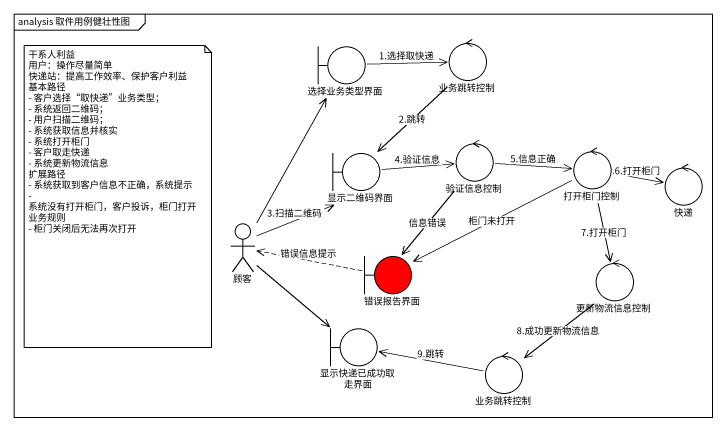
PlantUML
@startuml
mainframe analysis 取件用例健壮性图
boundary 选择业务类型界面
control 业务跳转控制
boundary 显示二维码界面
control 验证信息控制
control 打开柜门控制
control 快递
actor 顾客
boundary 错误报告界面 #FF0000
control 更新物流信息控制
boundary 显示快递已成功取走界面
control "业务跳转控制" as 业务跳转控制_2
选择业务类型界面 -right-> 业务跳转控制 : 1.选择取快递
业务跳转控制 --> 显示二维码界面 : 2.跳转
显示二维码界面 -right-> 验证信息控制 : 4.验证信息
验证信息控制 -right-> 打开柜门控制 : 5.信息正确
验证信息控制 --> 错误报告界面 : 信息错误
打开柜门控制 -right-> 快递 : 6.打开柜门
打开柜门控制 -left-> 错误报告界面 : 柜门未打开
打开柜门控制 --> 更新物流信息控制 : 7.打开柜门
顾客 -up-> 选择业务类型界面
顾客 -up-> 显示二维码界面 : 3.扫描二维码
顾客 --> 显示快递已成功取走界面
错误报告界面 .left.> 顾客 : 错误信息提示
更新物流信息控制 --> 业务跳转控制_2 : 8.成功更新物流信息
业务跳转控制_2 -left-> 显示快递已成功取走界面 : 9.跳转
note as N1
  干系人利益
  用户：操作尽量简单
  快递站：提高工作效率、保护客户利益
  基本路径
  - 客户选择“取快递”业务类型；
  - 系统返回二维码；
  - 用户扫描二维码；
  - 系统获取信息并核实
  - 系统打开柜门
  - 客户取走快递
  - 系统更新物流信息
  扩展路径
  - 系统获取到客户信息不正确，系统提示
  - 系统没有打开柜门，客户投诉，柜门打开
  业务规则
  - 柜门关闭后无法再次打开
end note
@enduml
